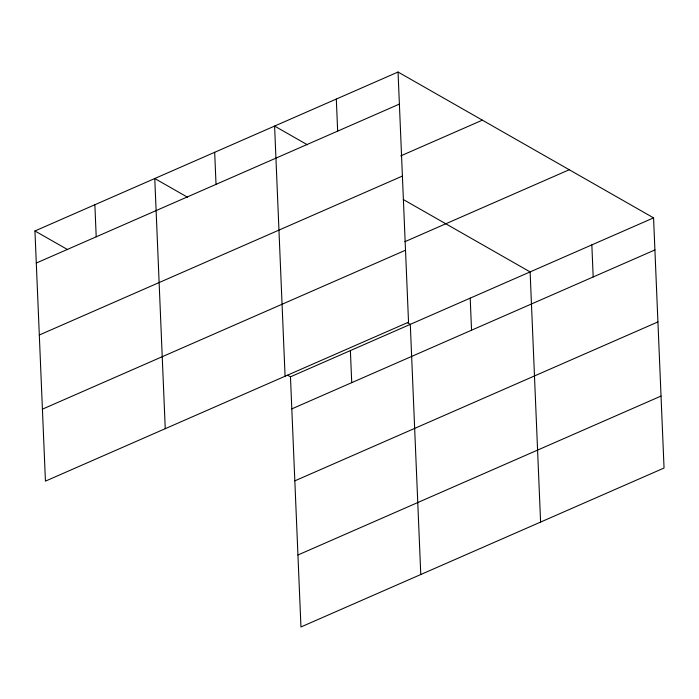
<?xml version="1.0" encoding="UTF-8"?>
<svg xmlns="http://www.w3.org/2000/svg" width="699" height="699" viewBox="0 0 699 699"><rect width="100%" height="100%" fill="white"/><g stroke="black" fill="none" stroke-linecap="round" stroke-linejoin="round"><path stroke-width="1.05" d="M398.046 72.032L408.531 322.187L45.435 481.13L34.95 230.967L398.046 72.032L653.565 217.87L664.05 468.033L300.954 626.968L290.469 376.813L287.665 375.206M36.296 263.042L399.391 104.099M400.728 155.894L482.362 120.158M39.31 335.013L402.406 176.069M404.852 241.705L569.239 169.743M42.421 409.16L405.516 250.216M290.469 376.813L653.565 217.87M291.815 408.88L654.911 249.945M294.829 480.851L657.925 321.916M297.94 554.997L661.036 396.062M307.385 144.789L274.593 126.073L285.078 376.228M403.297 199.53L530.113 271.911L540.598 522.066M187.559 197.24L154.767 178.525L165.252 428.679M407.482 322.755L410.296 324.362L420.781 574.517M34.95 230.967L67.742 249.683M591.843 244.895L593.18 276.961M470.2 298.141L471.545 330.208M350.382 350.583L351.728 382.659M336.315 99.048L337.661 131.124M214.68 152.295L216.026 184.37M94.863 204.746L96.209 236.821"/></g></svg>
